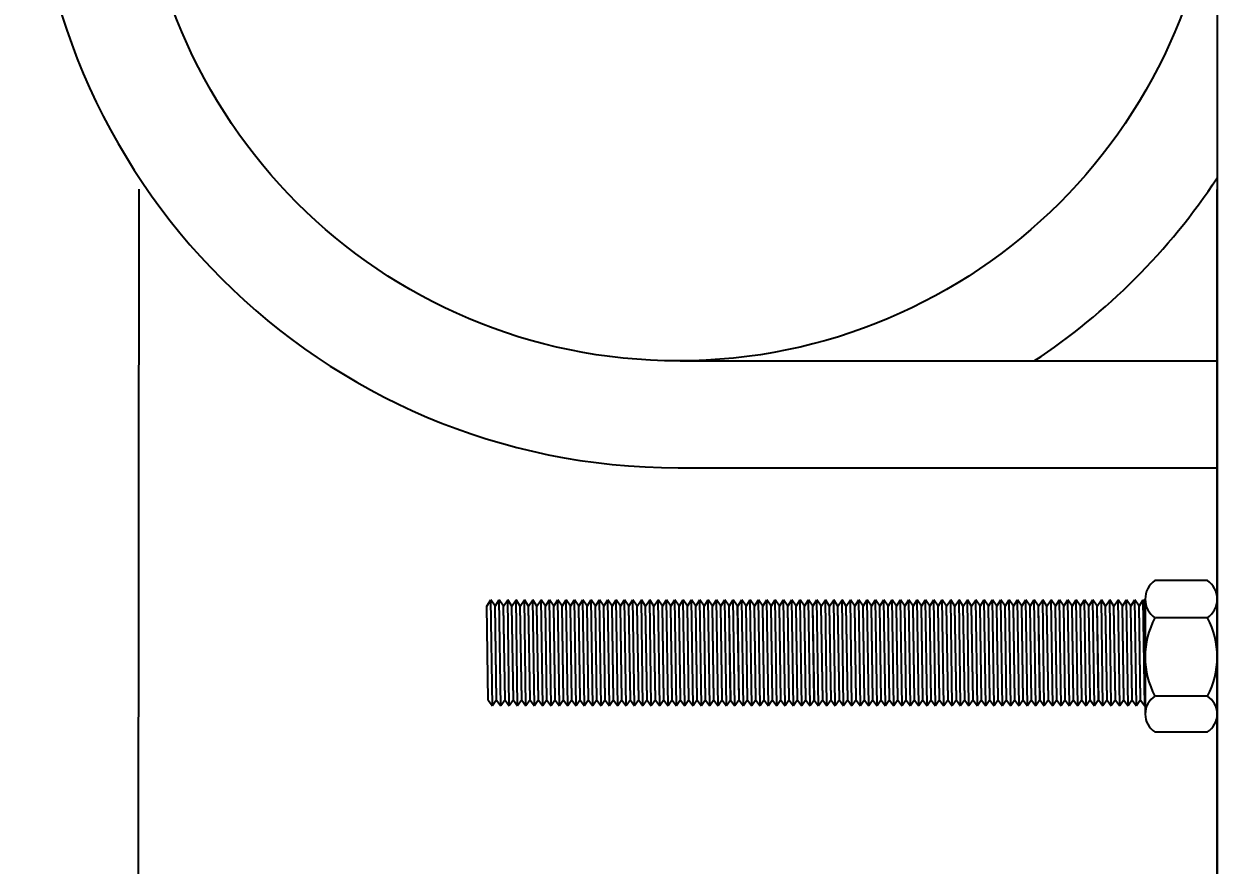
# Model space of a CAD drawing. Header units: millimetres. Extents: x -17263 to -7565, y 1486 to 4446.
# Drawn here: x -14684.7 to -14628.9, y 4226.4 to 4265.7 of the extents above; entities that cross this region are included whole.
import ezdxf
from ezdxf import colors
from ezdxf.entities.mleader import LeaderData, LeaderLine
from ezdxf.math import Vec2, Vec3

# ---------------------------------------------------------------- set-up
doc = ezdxf.new("R2010")
doc.units = ezdxf.units.MM
doc.layers.add('Canalización nueva', color=6, linetype='Continuous')
doc.styles.get("Standard").update_dxf_attribs({"font": 'arial.ttf'})

msp = doc.modelspace()

# ---------------------------------------------------------------- linework, layer by layer
for p, q in [((-14679.745, 3723.123), (-14679.273, 4257.939)), ((-14628.945, 3957.216), (-14628.945, 4257.922)), ((-14629.404, 4239.661), (-14631.85, 4239.661)), ((-14663.041, 4238.473), (-14662.85, 4238.761)), ((-14662.974, 4234.08), (-14663.041, 4238.473)), ((-14662.651, 4238.473), (-14662.85, 4238.761)), ((-14662.775, 4233.807), (-14662.85, 4238.761)), ((-14662.651, 4238.473), (-14662.46, 4238.761)), ((-14662.584, 4234.086), (-14662.651, 4238.479)), ((-14662.584, 4234.086), (-14662.651, 4238.473)), ((-14662.585, 4234.08), (-14662.651, 4238.473)), ((-14662.261, 4238.473), (-14662.46, 4238.761)), ((-14662.385, 4233.807), (-14662.46, 4238.761)), ((-14662.261, 4238.473), (-14662.07, 4238.761)), ((-14662.194, 4234.086), (-14662.261, 4238.479)), ((-14662.194, 4234.086), (-14662.261, 4238.473)), ((-14662.194, 4234.08), (-14662.26, 4238.473)), ((-14661.87, 4238.473), (-14662.07, 4238.761)), ((-14661.995, 4233.807), (-14662.07, 4238.761)), ((-14661.871, 4238.473), (-14661.68, 4238.761)), ((-14661.805, 4234.08), (-14661.871, 4238.473)), ((-14661.804, 4234.086), (-14661.87, 4238.479)), ((-14661.804, 4234.086), (-14661.87, 4238.473)), ((-14661.481, 4238.473), (-14661.68, 4238.761)), ((-14661.605, 4233.807), (-14661.68, 4238.761)), ((-14661.414, 4234.086), (-14661.481, 4238.479)), ((-14661.414, 4234.086), (-14661.481, 4238.473)), ((-14661.48, 4238.473), (-14661.29, 4238.761)), ((-14661.414, 4234.08), (-14661.48, 4238.473)), ((-14661.09, 4238.473), (-14661.29, 4238.761)), ((-14661.215, 4233.807), (-14661.29, 4238.761)), ((-14661.091, 4238.473), (-14660.9, 4238.761)), ((-14661.025, 4234.08), (-14661.091, 4238.473)), ((-14661.024, 4234.086), (-14661.09, 4238.479)), ((-14661.024, 4234.086), (-14661.09, 4238.473)), ((-14660.701, 4238.473), (-14660.9, 4238.761)), ((-14660.825, 4233.807), (-14660.9, 4238.761)), ((-14660.701, 4238.473), (-14660.51, 4238.761)), ((-14660.634, 4234.086), (-14660.701, 4238.479)), ((-14660.634, 4234.086), (-14660.701, 4238.473)), ((-14660.634, 4234.08), (-14660.701, 4238.473)), ((-14660.311, 4238.473), (-14660.51, 4238.761)), ((-14660.435, 4233.807), (-14660.51, 4238.761)), ((-14660.311, 4238.473), (-14660.12, 4238.761)), ((-14660.244, 4234.086), (-14660.311, 4238.473)), ((-14660.244, 4234.08), (-14660.311, 4238.473)), ((-14660.244, 4234.086), (-14660.31, 4238.479)), ((-14659.921, 4238.473), (-14660.12, 4238.761)), ((-14660.045, 4233.807), (-14660.12, 4238.761)), ((-14659.854, 4234.086), (-14659.921, 4238.479)), ((-14659.854, 4234.086), (-14659.921, 4238.473)), ((-14659.92, 4238.473), (-14659.73, 4238.761)), ((-14659.854, 4234.08), (-14659.92, 4238.473)), ((-14659.53, 4238.473), (-14659.73, 4238.761)), ((-14659.655, 4233.807), (-14659.73, 4238.761)), ((-14659.531, 4238.473), (-14659.34, 4238.761)), ((-14659.464, 4234.08), (-14659.531, 4238.473)), ((-14659.464, 4234.086), (-14659.53, 4238.479)), ((-14659.464, 4234.086), (-14659.53, 4238.473)), ((-14659.141, 4238.473), (-14659.34, 4238.761)), ((-14659.265, 4233.807), (-14659.34, 4238.761)), ((-14659.074, 4234.086), (-14659.141, 4238.479)), ((-14659.074, 4234.086), (-14659.141, 4238.473)), ((-14659.14, 4238.473), (-14658.949, 4238.761)), ((-14659.074, 4234.08), (-14659.14, 4238.473)), ((-14658.75, 4238.473), (-14658.949, 4238.761)), ((-14658.875, 4233.807), (-14658.949, 4238.761)), ((-14658.751, 4238.473), (-14658.56, 4238.761)), ((-14658.684, 4234.08), (-14658.751, 4238.473)), ((-14658.683, 4234.086), (-14658.75, 4238.479)), ((-14658.683, 4234.086), (-14658.75, 4238.473)), ((-14658.361, 4238.473), (-14658.56, 4238.761)), ((-14658.485, 4233.807), (-14658.56, 4238.761)), ((-14658.294, 4234.086), (-14658.361, 4238.479)), ((-14658.294, 4234.086), (-14658.361, 4238.473)), ((-14658.36, 4238.473), (-14658.169, 4238.761)), ((-14658.293, 4234.08), (-14658.36, 4238.473)), ((-14657.969, 4238.473), (-14658.169, 4238.761)), ((-14658.094, 4233.807), (-14658.169, 4238.761)), ((-14657.97, 4238.473), (-14657.779, 4238.761)), ((-14657.903, 4234.08), (-14657.97, 4238.473)), ((-14657.903, 4234.086), (-14657.969, 4238.479)), ((-14657.903, 4234.086), (-14657.969, 4238.473)), ((-14657.58, 4238.473), (-14657.779, 4238.761)), ((-14657.704, 4233.807), (-14657.779, 4238.761)), ((-14657.513, 4234.086), (-14657.58, 4238.479)), ((-14657.513, 4234.086), (-14657.58, 4238.473)), ((-14657.579, 4238.473), (-14657.389, 4238.761)), ((-14657.513, 4234.08), (-14657.579, 4238.473)), ((-14657.189, 4238.473), (-14657.389, 4238.761)), ((-14657.314, 4233.807), (-14657.389, 4238.761)), ((-14657.19, 4238.473), (-14656.999, 4238.761)), ((-14657.123, 4234.08), (-14657.19, 4238.473)), ((-14657.123, 4234.086), (-14657.189, 4238.479)), ((-14657.123, 4234.086), (-14657.189, 4238.473)), ((-14656.8, 4238.473), (-14656.999, 4238.761)), ((-14656.924, 4233.807), (-14656.999, 4238.761)), ((-14656.733, 4234.086), (-14656.8, 4238.479)), ((-14656.733, 4234.086), (-14656.8, 4238.473)), ((-14656.799, 4238.473), (-14656.608, 4238.761)), ((-14656.733, 4234.08), (-14656.799, 4238.473)), ((-14656.409, 4238.473), (-14656.608, 4238.761)), ((-14656.533, 4233.807), (-14656.608, 4238.761)), ((-14656.41, 4238.473), (-14656.219, 4238.761)), ((-14656.343, 4234.08), (-14656.41, 4238.473)), ((-14656.342, 4234.086), (-14656.409, 4238.479)), ((-14656.342, 4234.086), (-14656.409, 4238.473)), ((-14656.02, 4238.473), (-14656.219, 4238.761)), ((-14656.144, 4233.807), (-14656.219, 4238.761)), ((-14655.953, 4234.086), (-14656.02, 4238.479)), ((-14655.953, 4234.086), (-14656.02, 4238.473)), ((-14656.019, 4238.473), (-14655.828, 4238.761)), ((-14655.952, 4234.08), (-14656.019, 4238.473)), ((-14655.629, 4238.473), (-14655.828, 4238.761)), ((-14655.753, 4233.807), (-14655.828, 4238.761)), ((-14655.629, 4238.473), (-14655.438, 4238.761)), ((-14655.562, 4234.086), (-14655.629, 4238.479)), ((-14655.562, 4234.086), (-14655.629, 4238.473)), ((-14655.563, 4234.08), (-14655.629, 4238.473)), ((-14655.239, 4238.473), (-14655.438, 4238.761)), ((-14655.364, 4233.807), (-14655.438, 4238.761)), ((-14655.239, 4238.473), (-14655.048, 4238.761)), ((-14655.173, 4234.086), (-14655.239, 4238.479)), ((-14655.173, 4234.086), (-14655.239, 4238.473)), ((-14655.172, 4234.08), (-14655.239, 4238.473)), ((-14654.848, 4238.473), (-14655.048, 4238.761)), ((-14654.973, 4233.807), (-14655.048, 4238.761)), ((-14654.849, 4238.473), (-14654.658, 4238.761)), ((-14654.783, 4234.08), (-14654.849, 4238.473)), ((-14654.782, 4234.086), (-14654.848, 4238.479)), ((-14654.782, 4234.086), (-14654.848, 4238.473)), ((-14654.459, 4238.473), (-14654.658, 4238.761)), ((-14654.583, 4233.807), (-14654.658, 4238.761)), ((-14654.392, 4234.086), (-14654.459, 4238.479)), ((-14654.392, 4234.086), (-14654.459, 4238.473)), ((-14654.458, 4238.473), (-14654.268, 4238.761)), ((-14654.392, 4234.08), (-14654.458, 4238.473)), ((-14654.068, 4238.473), (-14654.268, 4238.761)), ((-14654.193, 4233.807), (-14654.268, 4238.761)), ((-14654.069, 4238.473), (-14653.878, 4238.761)), ((-14654.003, 4234.08), (-14654.069, 4238.473)), ((-14654.002, 4234.086), (-14654.068, 4238.479)), ((-14654.002, 4234.086), (-14654.068, 4238.473)), ((-14653.679, 4238.473), (-14653.878, 4238.761)), ((-14653.804, 4233.807), (-14653.878, 4238.761)), ((-14653.612, 4234.086), (-14653.679, 4238.479)), ((-14653.612, 4234.086), (-14653.679, 4238.473)), ((-14653.676, 4238.473), (-14653.485, 4238.761)), ((-14653.609, 4234.08), (-14653.676, 4238.473)), ((-14653.286, 4238.473), (-14653.485, 4238.761)), ((-14653.41, 4233.807), (-14653.485, 4238.761)), ((-14653.286, 4238.473), (-14653.095, 4238.761)), ((-14653.219, 4234.086), (-14653.286, 4238.479)), ((-14653.219, 4234.086), (-14653.286, 4238.473)), ((-14653.22, 4234.08), (-14653.286, 4238.473)), ((-14652.896, 4238.473), (-14653.095, 4238.761)), ((-14653.021, 4233.807), (-14653.095, 4238.761)), ((-14652.896, 4238.473), (-14652.705, 4238.761)), ((-14652.83, 4234.086), (-14652.896, 4238.479)), ((-14652.83, 4234.086), (-14652.896, 4238.473)), ((-14652.829, 4234.08), (-14652.896, 4238.473)), ((-14652.505, 4238.473), (-14652.705, 4238.761)), ((-14652.63, 4233.807), (-14652.705, 4238.761)), ((-14652.506, 4238.473), (-14652.315, 4238.761)), ((-14652.44, 4234.08), (-14652.506, 4238.473)), ((-14652.439, 4234.086), (-14652.505, 4238.479)), ((-14652.439, 4234.086), (-14652.505, 4238.473)), ((-14652.116, 4238.473), (-14652.315, 4238.761)), ((-14652.24, 4233.807), (-14652.315, 4238.761)), ((-14652.049, 4234.086), (-14652.116, 4238.479)), ((-14652.049, 4234.086), (-14652.116, 4238.473)), ((-14652.115, 4238.473), (-14651.925, 4238.761)), ((-14652.049, 4234.08), (-14652.115, 4238.473)), ((-14651.725, 4238.473), (-14651.925, 4238.761)), ((-14651.85, 4233.807), (-14651.925, 4238.761)), ((-14651.726, 4238.473), (-14651.535, 4238.761)), ((-14651.66, 4234.08), (-14651.726, 4238.473)), ((-14651.659, 4234.086), (-14651.725, 4238.479)), ((-14651.659, 4234.086), (-14651.725, 4238.473)), ((-14651.336, 4238.473), (-14651.535, 4238.761)), ((-14651.461, 4233.807), (-14651.535, 4238.761)), ((-14651.269, 4234.086), (-14651.336, 4238.479)), ((-14651.269, 4234.086), (-14651.336, 4238.473)), ((-14651.332, 4238.473), (-14651.141, 4238.761)), ((-14651.266, 4234.08), (-14651.332, 4238.473)), ((-14650.942, 4238.473), (-14651.141, 4238.761)), ((-14651.066, 4233.807), (-14651.141, 4238.761)), ((-14650.942, 4238.473), (-14650.752, 4238.761)), ((-14650.875, 4234.086), (-14650.942, 4238.479)), ((-14650.875, 4234.086), (-14650.942, 4238.473)), ((-14650.876, 4234.08), (-14650.942, 4238.473)), ((-14650.552, 4238.473), (-14650.752, 4238.761)), ((-14650.677, 4233.807), (-14650.752, 4238.761)), ((-14650.552, 4238.473), (-14650.361, 4238.761)), ((-14650.486, 4234.086), (-14650.552, 4238.479)), ((-14650.486, 4234.086), (-14650.552, 4238.473)), ((-14650.485, 4234.08), (-14650.552, 4238.473)), ((-14650.162, 4238.473), (-14650.361, 4238.761)), ((-14650.286, 4233.807), (-14650.361, 4238.761)), ((-14650.162, 4238.473), (-14649.971, 4238.761)), ((-14650.095, 4234.086), (-14650.162, 4238.479)), ((-14650.095, 4234.086), (-14650.162, 4238.473)), ((-14650.096, 4234.08), (-14650.162, 4238.473)), ((-14649.772, 4238.473), (-14649.971, 4238.761)), ((-14649.897, 4233.807), (-14649.971, 4238.761)), ((-14649.706, 4234.086), (-14649.772, 4238.479)), ((-14649.706, 4234.086), (-14649.772, 4238.473)), ((-14649.771, 4238.473), (-14649.581, 4238.761)), ((-14649.705, 4234.08), (-14649.771, 4238.473)), ((-14649.381, 4238.473), (-14649.581, 4238.761)), ((-14649.506, 4233.807), (-14649.581, 4238.761)), ((-14649.382, 4238.473), (-14649.192, 4238.761)), ((-14649.316, 4234.08), (-14649.382, 4238.473)), ((-14649.315, 4234.086), (-14649.381, 4238.479)), ((-14649.315, 4234.086), (-14649.381, 4238.473)), ((-14648.992, 4238.473), (-14649.192, 4238.761)), ((-14649.117, 4233.807), (-14649.192, 4238.761)), ((-14648.926, 4234.086), (-14648.992, 4238.479)), ((-14648.926, 4234.086), (-14648.992, 4238.473)), ((-14648.99, 4238.473), (-14648.8, 4238.761)), ((-14648.924, 4234.08), (-14648.99, 4238.473)), ((-14648.6, 4238.473), (-14648.8, 4238.761)), ((-14648.725, 4233.807), (-14648.8, 4238.761)), ((-14648.6, 4238.473), (-14648.41, 4238.761)), ((-14648.534, 4234.086), (-14648.6, 4238.479)), ((-14648.534, 4234.086), (-14648.6, 4238.473)), ((-14648.534, 4234.08), (-14648.6, 4238.473)), ((-14648.21, 4238.473), (-14648.41, 4238.761)), ((-14648.335, 4233.807), (-14648.41, 4238.761)), ((-14648.21, 4238.473), (-14648.019, 4238.761)), ((-14648.144, 4234.086), (-14648.21, 4238.479)), ((-14648.144, 4234.086), (-14648.21, 4238.473)), ((-14648.143, 4234.08), (-14648.21, 4238.473)), ((-14647.82, 4238.473), (-14648.019, 4238.761)), ((-14647.944, 4233.807), (-14648.019, 4238.761)), ((-14647.82, 4238.473), (-14647.63, 4238.761)), ((-14647.753, 4234.086), (-14647.82, 4238.479)), ((-14647.753, 4234.086), (-14647.82, 4238.473)), ((-14647.754, 4234.08), (-14647.82, 4238.473)), ((-14647.43, 4238.473), (-14647.63, 4238.761)), ((-14647.555, 4233.807), (-14647.63, 4238.761)), ((-14647.43, 4238.473), (-14647.239, 4238.761)), ((-14647.364, 4234.086), (-14647.43, 4238.479)), ((-14647.364, 4234.086), (-14647.43, 4238.473)), ((-14647.363, 4234.08), (-14647.429, 4238.473)), ((-14647.039, 4238.473), (-14647.239, 4238.761)), ((-14647.164, 4233.807), (-14647.239, 4238.761)), ((-14647.04, 4238.473), (-14646.85, 4238.761)), ((-14646.974, 4234.08), (-14647.04, 4238.473)), ((-14646.973, 4234.086), (-14647.039, 4238.479)), ((-14646.973, 4234.086), (-14647.039, 4238.473)), ((-14646.65, 4238.473), (-14646.85, 4238.761)), ((-14646.775, 4233.807), (-14646.85, 4238.761)), ((-14646.65, 4238.473), (-14646.459, 4238.761)), ((-14646.584, 4234.086), (-14646.65, 4238.479)), ((-14646.584, 4234.086), (-14646.65, 4238.473)), ((-14646.584, 4234.08), (-14646.65, 4238.473)), ((-14646.26, 4238.473), (-14646.459, 4238.761)), ((-14646.385, 4233.807), (-14646.459, 4238.761)), ((-14646.26, 4238.473), (-14646.07, 4238.761)), ((-14646.193, 4234.086), (-14646.26, 4238.479)), ((-14646.193, 4234.086), (-14646.26, 4238.473)), ((-14646.194, 4234.08), (-14646.26, 4238.473)), ((-14645.87, 4238.473), (-14646.07, 4238.761)), ((-14645.995, 4233.807), (-14646.07, 4238.761)), ((-14645.87, 4238.473), (-14645.679, 4238.761)), ((-14645.804, 4234.086), (-14645.87, 4238.479)), ((-14645.804, 4234.086), (-14645.87, 4238.473)), ((-14645.803, 4234.08), (-14645.87, 4238.473)), ((-14645.48, 4238.473), (-14645.679, 4238.761)), ((-14645.604, 4233.807), (-14645.679, 4238.761)), ((-14645.48, 4238.473), (-14645.29, 4238.761)), ((-14645.413, 4234.086), (-14645.48, 4238.479)), ((-14645.413, 4234.086), (-14645.48, 4238.473)), ((-14645.414, 4234.08), (-14645.48, 4238.473)), ((-14645.09, 4238.473), (-14645.29, 4238.761)), ((-14645.215, 4233.807), (-14645.29, 4238.761)), ((-14645.024, 4234.086), (-14645.09, 4238.479)), ((-14645.024, 4234.086), (-14645.09, 4238.473)), ((-14645.089, 4238.473), (-14644.899, 4238.761)), ((-14645.023, 4234.08), (-14645.089, 4238.473)), ((-14644.699, 4238.473), (-14644.899, 4238.761)), ((-14644.824, 4233.807), (-14644.899, 4238.761)), ((-14644.7, 4238.473), (-14644.51, 4238.761)), ((-14644.634, 4234.08), (-14644.7, 4238.473)), ((-14644.633, 4234.086), (-14644.699, 4238.479)), ((-14644.633, 4234.086), (-14644.699, 4238.473)), ((-14644.31, 4238.473), (-14644.51, 4238.761)), ((-14644.435, 4233.807), (-14644.51, 4238.761)), ((-14644.244, 4234.086), (-14644.31, 4238.479)), ((-14644.244, 4234.086), (-14644.31, 4238.473)), ((-14644.309, 4238.473), (-14644.118, 4238.761)), ((-14644.243, 4234.08), (-14644.309, 4238.473)), ((-14643.919, 4238.473), (-14644.118, 4238.761)), ((-14644.043, 4233.807), (-14644.118, 4238.761)), ((-14643.919, 4238.473), (-14643.729, 4238.761)), ((-14643.852, 4234.086), (-14643.919, 4238.479)), ((-14643.852, 4234.086), (-14643.919, 4238.473)), ((-14643.853, 4234.08), (-14643.919, 4238.473)), ((-14643.529, 4238.473), (-14643.729, 4238.761)), ((-14643.654, 4233.807), (-14643.729, 4238.761)), ((-14643.529, 4238.473), (-14643.338, 4238.761)), ((-14643.463, 4234.086), (-14643.529, 4238.479)), ((-14643.463, 4234.086), (-14643.529, 4238.473)), ((-14643.462, 4234.08), (-14643.529, 4238.473)), ((-14643.139, 4238.473), (-14643.338, 4238.761)), ((-14643.263, 4233.807), (-14643.338, 4238.761)), ((-14643.139, 4238.473), (-14642.948, 4238.761)), ((-14643.072, 4234.086), (-14643.139, 4238.473)), ((-14643.073, 4234.08), (-14643.139, 4238.473)), ((-14643.072, 4234.086), (-14643.138, 4238.479)), ((-14642.749, 4238.473), (-14642.948, 4238.761)), ((-14642.874, 4233.807), (-14642.948, 4238.761)), ((-14642.683, 4234.086), (-14642.749, 4238.479)), ((-14642.683, 4234.086), (-14642.749, 4238.473)), ((-14642.748, 4238.473), (-14642.558, 4238.761)), ((-14642.682, 4234.08), (-14642.748, 4238.473)), ((-14642.358, 4238.473), (-14642.558, 4238.761)), ((-14642.483, 4233.807), (-14642.558, 4238.761)), ((-14642.359, 4238.473), (-14642.169, 4238.761)), ((-14642.293, 4234.08), (-14642.359, 4238.473)), ((-14642.292, 4234.086), (-14642.358, 4238.479)), ((-14642.292, 4234.086), (-14642.358, 4238.473)), ((-14641.969, 4238.473), (-14642.169, 4238.761)), ((-14642.094, 4233.807), (-14642.169, 4238.761)), ((-14641.903, 4234.086), (-14641.969, 4238.479)), ((-14641.903, 4234.086), (-14641.969, 4238.473)), ((-14641.968, 4238.473), (-14641.778, 4238.761)), ((-14641.902, 4234.08), (-14641.968, 4238.473)), ((-14641.578, 4238.473), (-14641.778, 4238.761)), ((-14641.703, 4233.807), (-14641.778, 4238.761)), ((-14641.578, 4238.473), (-14641.388, 4238.761)), ((-14641.512, 4234.086), (-14641.578, 4238.479)), ((-14641.512, 4234.086), (-14641.578, 4238.473)), ((-14641.512, 4234.08), (-14641.578, 4238.473)), ((-14641.188, 4238.473), (-14641.388, 4238.761)), ((-14641.313, 4233.807), (-14641.388, 4238.761)), ((-14641.188, 4238.473), (-14640.997, 4238.761)), ((-14641.122, 4234.086), (-14641.188, 4238.479)), ((-14641.122, 4234.086), (-14641.188, 4238.473)), ((-14641.122, 4234.08), (-14641.188, 4238.473)), ((-14640.798, 4238.473), (-14640.997, 4238.761)), ((-14640.922, 4233.807), (-14640.997, 4238.761)), ((-14640.798, 4238.473), (-14640.608, 4238.761)), ((-14640.731, 4234.086), (-14640.798, 4238.479)), ((-14640.731, 4234.086), (-14640.798, 4238.473)), ((-14640.732, 4234.08), (-14640.798, 4238.473)), ((-14640.408, 4238.473), (-14640.608, 4238.761)), ((-14640.533, 4233.807), (-14640.608, 4238.761)), ((-14640.408, 4238.473), (-14640.217, 4238.761)), ((-14640.342, 4234.086), (-14640.408, 4238.479)), ((-14640.342, 4234.086), (-14640.408, 4238.473)), ((-14640.341, 4234.08), (-14640.408, 4238.473)), ((-14640.017, 4238.473), (-14640.217, 4238.761)), ((-14640.142, 4233.807), (-14640.217, 4238.761)), ((-14640.018, 4238.473), (-14639.828, 4238.761)), ((-14639.952, 4234.08), (-14640.018, 4238.473)), ((-14639.951, 4234.086), (-14640.017, 4238.479)), ((-14639.951, 4234.086), (-14640.017, 4238.473)), ((-14639.628, 4238.473), (-14639.828, 4238.761)), ((-14639.753, 4233.807), (-14639.828, 4238.761)), ((-14639.562, 4234.086), (-14639.628, 4238.479)), ((-14639.562, 4234.086), (-14639.628, 4238.473)), ((-14639.625, 4238.473), (-14639.435, 4238.761)), ((-14639.559, 4234.08), (-14639.625, 4238.473)), ((-14639.235, 4238.473), (-14639.435, 4238.761)), ((-14639.36, 4233.807), (-14639.435, 4238.761)), ((-14639.235, 4238.473), (-14639.045, 4238.761)), ((-14639.169, 4234.086), (-14639.235, 4238.479)), ((-14639.169, 4234.086), (-14639.235, 4238.473)), ((-14639.169, 4234.08), (-14639.235, 4238.473)), ((-14638.845, 4238.473), (-14639.045, 4238.761)), ((-14638.97, 4233.807), (-14639.045, 4238.761)), ((-14638.845, 4238.473), (-14638.654, 4238.761)), ((-14638.779, 4234.086), (-14638.845, 4238.479)), ((-14638.779, 4234.086), (-14638.845, 4238.473)), ((-14638.779, 4234.08), (-14638.845, 4238.473)), ((-14638.455, 4238.473), (-14638.654, 4238.761)), ((-14638.579, 4233.807), (-14638.654, 4238.761)), ((-14638.455, 4238.473), (-14638.265, 4238.761)), ((-14638.388, 4234.086), (-14638.455, 4238.479)), ((-14638.388, 4234.086), (-14638.455, 4238.473)), ((-14638.389, 4234.08), (-14638.455, 4238.473)), ((-14638.065, 4238.473), (-14638.265, 4238.761)), ((-14638.19, 4233.807), (-14638.265, 4238.761)), ((-14638.065, 4238.473), (-14637.874, 4238.761)), ((-14637.999, 4234.086), (-14638.065, 4238.479)), ((-14637.999, 4234.086), (-14638.065, 4238.473)), ((-14637.998, 4234.08), (-14638.065, 4238.473)), ((-14637.674, 4238.473), (-14637.874, 4238.761)), ((-14637.799, 4233.807), (-14637.874, 4238.761)), ((-14637.675, 4238.473), (-14637.485, 4238.761)), ((-14637.609, 4234.08), (-14637.675, 4238.473)), ((-14637.608, 4234.086), (-14637.674, 4238.479)), ((-14637.608, 4234.086), (-14637.674, 4238.473)), ((-14637.285, 4238.473), (-14637.485, 4238.761)), ((-14637.41, 4233.807), (-14637.485, 4238.761)), ((-14637.219, 4234.086), (-14637.285, 4238.479)), ((-14637.219, 4234.086), (-14637.285, 4238.473)), ((-14637.281, 4238.473), (-14637.091, 4238.761)), ((-14637.215, 4234.08), (-14637.281, 4238.473)), ((-14636.891, 4238.473), (-14637.091, 4238.761)), ((-14637.016, 4233.807), (-14637.091, 4238.761)), ((-14636.892, 4238.473), (-14636.701, 4238.761)), ((-14636.825, 4234.086), (-14636.891, 4238.479)), ((-14636.825, 4234.086), (-14636.891, 4238.473)), ((-14636.825, 4234.08), (-14636.891, 4238.473)), ((-14636.501, 4238.473), (-14636.701, 4238.761)), ((-14636.626, 4233.807), (-14636.701, 4238.761)), ((-14636.501, 4238.473), (-14636.31, 4238.761)), ((-14636.435, 4234.086), (-14636.501, 4238.479)), ((-14636.435, 4234.086), (-14636.501, 4238.473)), ((-14636.435, 4234.08), (-14636.501, 4238.473)), ((-14636.111, 4238.473), (-14636.31, 4238.761)), ((-14636.236, 4233.807), (-14636.31, 4238.761)), ((-14636.111, 4238.473), (-14635.921, 4238.761)), ((-14636.045, 4234.086), (-14636.111, 4238.479)), ((-14636.045, 4234.086), (-14636.111, 4238.473)), ((-14636.045, 4234.08), (-14636.111, 4238.473)), ((-14635.721, 4238.473), (-14635.921, 4238.761)), ((-14635.846, 4233.807), (-14635.921, 4238.761)), ((-14635.721, 4238.473), (-14635.53, 4238.761)), ((-14635.655, 4234.086), (-14635.721, 4238.479)), ((-14635.655, 4234.086), (-14635.721, 4238.473)), ((-14635.654, 4234.08), (-14635.721, 4238.473)), ((-14635.331, 4238.473), (-14635.53, 4238.761)), ((-14635.455, 4233.807), (-14635.53, 4238.761)), ((-14635.332, 4238.473), (-14635.141, 4238.761)), ((-14635.264, 4234.086), (-14635.331, 4238.479)), ((-14635.264, 4234.086), (-14635.331, 4238.473)), ((-14635.265, 4234.08), (-14635.331, 4238.473)), ((-14634.941, 4238.473), (-14635.141, 4238.761)), ((-14635.066, 4233.807), (-14635.141, 4238.761)), ((-14634.941, 4238.479), (-14634.758, 4238.755)), ((-14634.875, 4234.086), (-14634.941, 4238.479)), ((-14634.875, 4234.086), (-14634.941, 4238.473)), ((-14634.937, 4238.473), (-14634.746, 4238.761)), ((-14634.547, 4238.473), (-14634.746, 4238.761)), ((-14634.672, 4233.808), (-14634.746, 4238.761)), ((-14634.48, 4234.086), (-14634.547, 4238.479)), ((-14634.48, 4234.086), (-14634.547, 4238.473)), ((-14634.543, 4238.473), (-14634.352, 4238.761)), ((-14634.477, 4234.08), (-14634.543, 4238.473)), ((-14634.153, 4238.473), (-14634.352, 4238.761)), ((-14634.277, 4233.808), (-14634.352, 4238.761)), ((-14634.153, 4238.473), (-14633.963, 4238.761)), ((-14634.086, 4234.086), (-14634.153, 4238.479)), ((-14634.086, 4234.086), (-14634.153, 4238.473)), ((-14634.087, 4234.08), (-14634.153, 4238.473)), ((-14633.763, 4238.473), (-14633.963, 4238.761)), ((-14633.888, 4233.808), (-14633.963, 4238.761)), ((-14633.763, 4238.473), (-14633.572, 4238.761)), ((-14633.697, 4234.086), (-14633.763, 4238.479)), ((-14633.697, 4234.086), (-14633.763, 4238.473)), ((-14633.696, 4234.08), (-14633.763, 4238.473)), ((-14633.373, 4238.473), (-14633.572, 4238.761)), ((-14633.497, 4233.808), (-14633.572, 4238.761)), ((-14633.373, 4238.473), (-14633.183, 4238.761)), ((-14633.306, 4234.086), (-14633.373, 4238.479)), ((-14633.306, 4234.086), (-14633.373, 4238.473)), ((-14633.307, 4234.08), (-14633.373, 4238.473)), ((-14632.983, 4238.473), (-14633.183, 4238.761)), ((-14633.108, 4233.808), (-14633.183, 4238.761)), ((-14632.917, 4234.086), (-14632.983, 4238.479)), ((-14632.917, 4234.086), (-14632.983, 4238.473)), ((-14632.982, 4238.473), (-14632.792, 4238.761)), ((-14632.916, 4234.08), (-14632.982, 4238.473)), ((-14632.592, 4238.473), (-14632.792, 4238.761)), ((-14632.717, 4233.808), (-14632.792, 4238.761)), ((-14632.593, 4238.473), (-14632.403, 4238.761)), ((-14632.527, 4234.08), (-14632.593, 4238.473)), ((-14632.526, 4234.086), (-14632.592, 4238.479)), ((-14632.526, 4234.086), (-14632.592, 4238.473)), ((-14632.323, 4238.646), (-14632.403, 4238.761)), ((-14632.328, 4233.808), (-14632.403, 4238.761)), ((-14632.323, 4238.795), (-14632.323, 4233.803)), ((-14632.309, 4238.793), (-14632.309, 4233.425)), ((-14628.945, 4233.43), (-14628.945, 4238.75)), ((-14628.945, 4238.605), (-14628.945, 4233.613)), ((-14629.377, 4237.924), (-14631.823, 4237.924)), ((-14662.974, 4234.08), (-14662.775, 4233.808)), ((-14662.584, 4234.086), (-14662.775, 4233.808)), ((-14662.585, 4234.08), (-14662.385, 4233.808)), ((-14662.194, 4234.086), (-14662.385, 4233.808)), ((-14662.194, 4234.08), (-14661.995, 4233.808)), ((-14661.804, 4234.086), (-14661.995, 4233.808)), ((-14661.805, 4234.08), (-14661.605, 4233.808)), ((-14661.414, 4234.086), (-14661.605, 4233.808)), ((-14661.414, 4234.08), (-14661.215, 4233.808)), ((-14661.024, 4234.086), (-14661.215, 4233.808)), ((-14661.025, 4234.08), (-14660.825, 4233.808)), ((-14660.634, 4234.086), (-14660.825, 4233.808)), ((-14660.634, 4234.08), (-14660.435, 4233.808)), ((-14660.244, 4234.086), (-14660.435, 4233.808)), ((-14660.244, 4234.08), (-14660.045, 4233.808)), ((-14659.854, 4234.086), (-14660.045, 4233.808)), ((-14659.854, 4234.08), (-14659.655, 4233.808)), ((-14659.464, 4234.086), (-14659.655, 4233.808)), ((-14659.464, 4234.08), (-14659.265, 4233.808)), ((-14659.074, 4234.086), (-14659.265, 4233.808)), ((-14659.074, 4234.08), (-14658.874, 4233.808)), ((-14658.683, 4234.086), (-14658.874, 4233.808)), ((-14658.684, 4234.08), (-14658.485, 4233.808)), ((-14658.294, 4234.086), (-14658.485, 4233.808)), ((-14658.293, 4234.08), (-14658.094, 4233.808)), ((-14657.903, 4234.086), (-14658.094, 4233.808)), ((-14657.903, 4234.08), (-14657.704, 4233.808)), ((-14657.513, 4234.086), (-14657.704, 4233.808)), ((-14657.513, 4234.08), (-14657.314, 4233.808)), ((-14657.123, 4234.086), (-14657.314, 4233.808)), ((-14657.123, 4234.08), (-14656.924, 4233.808)), ((-14656.733, 4234.086), (-14656.924, 4233.808)), ((-14656.733, 4234.08), (-14656.533, 4233.808)), ((-14656.342, 4234.086), (-14656.533, 4233.808)), ((-14656.343, 4234.08), (-14656.144, 4233.808)), ((-14655.953, 4234.086), (-14656.144, 4233.808)), ((-14655.952, 4234.08), (-14655.753, 4233.808)), ((-14655.562, 4234.086), (-14655.753, 4233.808)), ((-14655.563, 4234.08), (-14655.363, 4233.808)), ((-14655.172, 4234.086), (-14655.363, 4233.808)), ((-14655.172, 4234.08), (-14654.973, 4233.808)), ((-14654.782, 4234.086), (-14654.973, 4233.808)), ((-14654.783, 4234.08), (-14654.583, 4233.808)), ((-14654.392, 4234.086), (-14654.583, 4233.808)), ((-14654.392, 4234.08), (-14654.193, 4233.808)), ((-14654.002, 4234.086), (-14654.193, 4233.808)), ((-14654.003, 4234.08), (-14653.803, 4233.808)), ((-14653.612, 4234.086), (-14653.803, 4233.808)), ((-14653.609, 4234.08), (-14653.41, 4233.808)), ((-14653.219, 4234.086), (-14653.41, 4233.808)), ((-14653.22, 4234.08), (-14653.02, 4233.808)), ((-14652.829, 4234.086), (-14653.02, 4233.808)), ((-14652.829, 4234.08), (-14652.63, 4233.808)), ((-14652.439, 4234.086), (-14652.63, 4233.808)), ((-14652.44, 4234.08), (-14652.24, 4233.808)), ((-14652.049, 4234.086), (-14652.24, 4233.808)), ((-14652.049, 4234.08), (-14651.85, 4233.808)), ((-14651.659, 4234.086), (-14651.85, 4233.808)), ((-14651.66, 4234.08), (-14651.46, 4233.808)), ((-14651.269, 4234.086), (-14651.46, 4233.808)), ((-14651.266, 4234.08), (-14651.066, 4233.808)), ((-14650.875, 4234.086), (-14651.066, 4233.808)), ((-14650.876, 4234.08), (-14650.677, 4233.808)), ((-14650.486, 4234.086), (-14650.677, 4233.808)), ((-14650.485, 4234.08), (-14650.286, 4233.808)), ((-14650.095, 4234.086), (-14650.286, 4233.808)), ((-14650.096, 4234.08), (-14649.897, 4233.808)), ((-14649.705, 4234.086), (-14649.897, 4233.808)), ((-14649.705, 4234.08), (-14649.506, 4233.808)), ((-14649.315, 4234.086), (-14649.506, 4233.808)), ((-14649.316, 4234.08), (-14649.117, 4233.808)), ((-14648.925, 4234.086), (-14649.117, 4233.808)), ((-14648.924, 4234.08), (-14648.725, 4233.808)), ((-14648.534, 4234.086), (-14648.725, 4233.808)), ((-14648.534, 4234.08), (-14648.335, 4233.808)), ((-14648.144, 4234.086), (-14648.335, 4233.808)), ((-14648.143, 4234.08), (-14647.944, 4233.808)), ((-14647.753, 4234.086), (-14647.944, 4233.808)), ((-14647.754, 4234.08), (-14647.555, 4233.808)), ((-14647.364, 4234.086), (-14647.555, 4233.808)), ((-14647.363, 4234.08), (-14647.164, 4233.808)), ((-14646.973, 4234.086), (-14647.164, 4233.808)), ((-14646.974, 4234.08), (-14646.775, 4233.808)), ((-14646.584, 4234.086), (-14646.775, 4233.808)), ((-14646.584, 4234.08), (-14646.384, 4233.808)), ((-14646.193, 4234.086), (-14646.384, 4233.808)), ((-14646.194, 4234.08), (-14645.995, 4233.808)), ((-14645.804, 4234.086), (-14645.995, 4233.808)), ((-14645.803, 4234.08), (-14645.604, 4233.808)), ((-14645.413, 4234.086), (-14645.604, 4233.808)), ((-14645.414, 4234.08), (-14645.215, 4233.808)), ((-14645.024, 4234.086), (-14645.215, 4233.808)), ((-14645.023, 4234.08), (-14644.824, 4233.808)), ((-14644.633, 4234.086), (-14644.824, 4233.808)), ((-14644.634, 4234.08), (-14644.435, 4233.808)), ((-14644.244, 4234.086), (-14644.435, 4233.808)), ((-14644.243, 4234.08), (-14644.043, 4233.808)), ((-14643.852, 4234.086), (-14644.043, 4233.808)), ((-14643.853, 4234.08), (-14643.654, 4233.808)), ((-14643.463, 4234.086), (-14643.654, 4233.808)), ((-14643.462, 4234.08), (-14643.263, 4233.808)), ((-14643.072, 4234.086), (-14643.263, 4233.808)), ((-14643.073, 4234.08), (-14642.873, 4233.808)), ((-14642.682, 4234.086), (-14642.873, 4233.808)), ((-14642.682, 4234.08), (-14642.483, 4233.808)), ((-14642.292, 4234.086), (-14642.483, 4233.808)), ((-14642.293, 4234.08), (-14642.094, 4233.808)), ((-14641.902, 4234.086), (-14642.094, 4233.808)), ((-14641.902, 4234.08), (-14641.703, 4233.808)), ((-14641.512, 4234.086), (-14641.703, 4233.808)), ((-14641.512, 4234.08), (-14641.313, 4233.808)), ((-14641.122, 4234.086), (-14641.313, 4233.808)), ((-14641.122, 4234.08), (-14640.922, 4233.808)), ((-14640.731, 4234.086), (-14640.922, 4233.808)), ((-14640.732, 4234.08), (-14640.533, 4233.808)), ((-14640.342, 4234.086), (-14640.533, 4233.808)), ((-14640.341, 4234.08), (-14640.142, 4233.808)), ((-14639.951, 4234.086), (-14640.142, 4233.808)), ((-14639.952, 4234.08), (-14639.753, 4233.808)), ((-14639.562, 4234.086), (-14639.753, 4233.808)), ((-14639.559, 4234.08), (-14639.36, 4233.808)), ((-14639.169, 4234.086), (-14639.36, 4233.808)), ((-14639.169, 4234.08), (-14638.97, 4233.808)), ((-14638.779, 4234.086), (-14638.97, 4233.808)), ((-14638.779, 4234.08), (-14638.579, 4233.808)), ((-14638.388, 4234.086), (-14638.579, 4233.808)), ((-14638.389, 4234.08), (-14638.19, 4233.808)), ((-14637.999, 4234.086), (-14638.19, 4233.808)), ((-14637.998, 4234.08), (-14637.799, 4233.808)), ((-14637.608, 4234.086), (-14637.799, 4233.808)), ((-14637.609, 4234.08), (-14637.41, 4233.808)), ((-14637.219, 4234.086), (-14637.41, 4233.808)), ((-14637.215, 4234.08), (-14637.016, 4233.808)), ((-14636.825, 4234.086), (-14637.016, 4233.808)), ((-14636.825, 4234.08), (-14636.626, 4233.808)), ((-14636.435, 4234.086), (-14636.626, 4233.808)), ((-14636.435, 4234.08), (-14636.235, 4233.808)), ((-14636.044, 4234.086), (-14636.235, 4233.808)), ((-14636.045, 4234.08), (-14635.846, 4233.808)), ((-14635.655, 4234.086), (-14635.846, 4233.808)), ((-14635.654, 4234.08), (-14635.455, 4233.808)), ((-14635.264, 4234.086), (-14635.455, 4233.808)), ((-14635.265, 4234.08), (-14635.066, 4233.808)), ((-14634.875, 4234.086), (-14635.066, 4233.808)), ((-14634.875, 4234.086), (-14634.672, 4233.808)), ((-14634.871, 4234.08), (-14634.671, 4233.808)), ((-14634.48, 4234.086), (-14634.671, 4233.808)), ((-14634.477, 4234.08), (-14634.277, 4233.808)), ((-14634.086, 4234.086), (-14634.277, 4233.808)), ((-14634.087, 4234.08), (-14633.888, 4233.808)), ((-14633.697, 4234.086), (-14633.888, 4233.808)), ((-14633.696, 4234.08), (-14633.497, 4233.808)), ((-14633.306, 4234.086), (-14633.497, 4233.808)), ((-14633.307, 4234.08), (-14633.108, 4233.808)), ((-14632.916, 4234.086), (-14633.108, 4233.808)), ((-14632.916, 4234.08), (-14632.717, 4233.808)), ((-14632.526, 4234.086), (-14632.717, 4233.808)), ((-14632.527, 4234.08), (-14632.328, 4233.808)), ((-14629.377, 4234.259), (-14631.823, 4234.259)), ((-14632.323, 4233.815), (-14632.328, 4233.808)), ((-14631.85, 4232.591), (-14629.404, 4232.591))]:
    msp.add_line(p, q)
at = {"ltscale": 25}
msp.add_line((-14628.945, 4233.425), (-14628.945, 4238.793), dxfattribs=at)
msp.add_circle((-14654.103, 4275.077), 25.158)
for centre, radius, start, end in [((-14654.103, 4275.077), 75.54, 109.59759, 250.49904), ((-14631.256, 4238.793), 1.052, 124.3451, 235.6549), ((-14628.42, 4236.092), 3.889, 151.8929, 208.1071), ((-14631.32, 4233.425), 0.988, 122.4052, 237.5948)]:
    msp.add_arc(centre, radius, start, end)
for centre, radius, start, end in [((-14629.998, 4238.793), 1.052, 304.3451, 55.6549), ((-14632.834, 4236.092), 3.889, 331.8929, 28.1071), ((-14629.934, 4233.425), 0.988, 302.4052, 57.5948)]:
    msp.add_arc(centre, radius, start, end, dxfattribs=at)
at = {"layer": 'Canalización nueva'}
for p, q in [((-14628.945, 4388.117), (-14628.945, 4188.956)), ((-14654.018, 4249.919), (-14628.945, 4249.919)), ((-14654.103, 4244.927), (-14628.945, 4244.926))]:
    msp.add_line(p, q, dxfattribs=at)
msp.add_circle((-14654.103, 4275.077), 25.158, dxfattribs=at)
for start, end in [(90, 270), (180, 270), (303.4442, 326.5563)]:
    msp.add_arc((-14654.103, 4275.077), 30.15, start, end, dxfattribs=at)

# ---------------------------------------------------------------- leaders
ml = msp.add_multileader_mtext('Standard', dxfattribs=at)
ml.set_content('\\A1;{\\Fromans|c0;\\W0.85;Planchuela laminada\\P25,4x4,7 mm }', color=256)
ml.set_leader_properties()
ml.build(insert=Vec2(0, 0))
ml.multileader.update_dxf_attribs({"dogleg_length": 0.36, "arrow_head_size": 27.606})
ctx = ml.context
ctx.base_point, ctx.char_height, ctx.arrow_head_size, ctx.landing_gap_size, ctx.plane_origin = Vec3(-15078.131, 4262.935), 15, 27.606, 0.00994, Vec3(-14771.021, 4246.75)
notes = []
notes.append((ctx, [(1, (1, 1, 0), (-14882.251, 4262.935), (-1, 0), 0.36, [(0, [(-14807.793, 4300.235)], 0, [])])]))
ctx.mtext.insert, ctx.mtext.width, ctx.mtext.flow_direction = Vec3(-15078.121, 4271.863), 587.02173, 5
for ctx, leaders in notes:
    for number, flags, end, landing, length, lines in leaders:
        leader = LeaderData()
        leader.index, (leader.has_last_leader_line, leader.has_dogleg_vector, leader.attachment_direction) = number, flags
        leader.last_leader_point, leader.dogleg_vector, leader.dogleg_length = Vec3(end), Vec3(landing), length
        for number, points, colour, breaks in lines:
            line = LeaderLine()
            line.index, line.vertices, line.color, line.breaks = number, Vec3.list(points), colors.encode_raw_color(colour), breaks
            leader.lines.append(line)
        ctx.leaders.append(leader)

doc.saveas('drawing.dxf')
